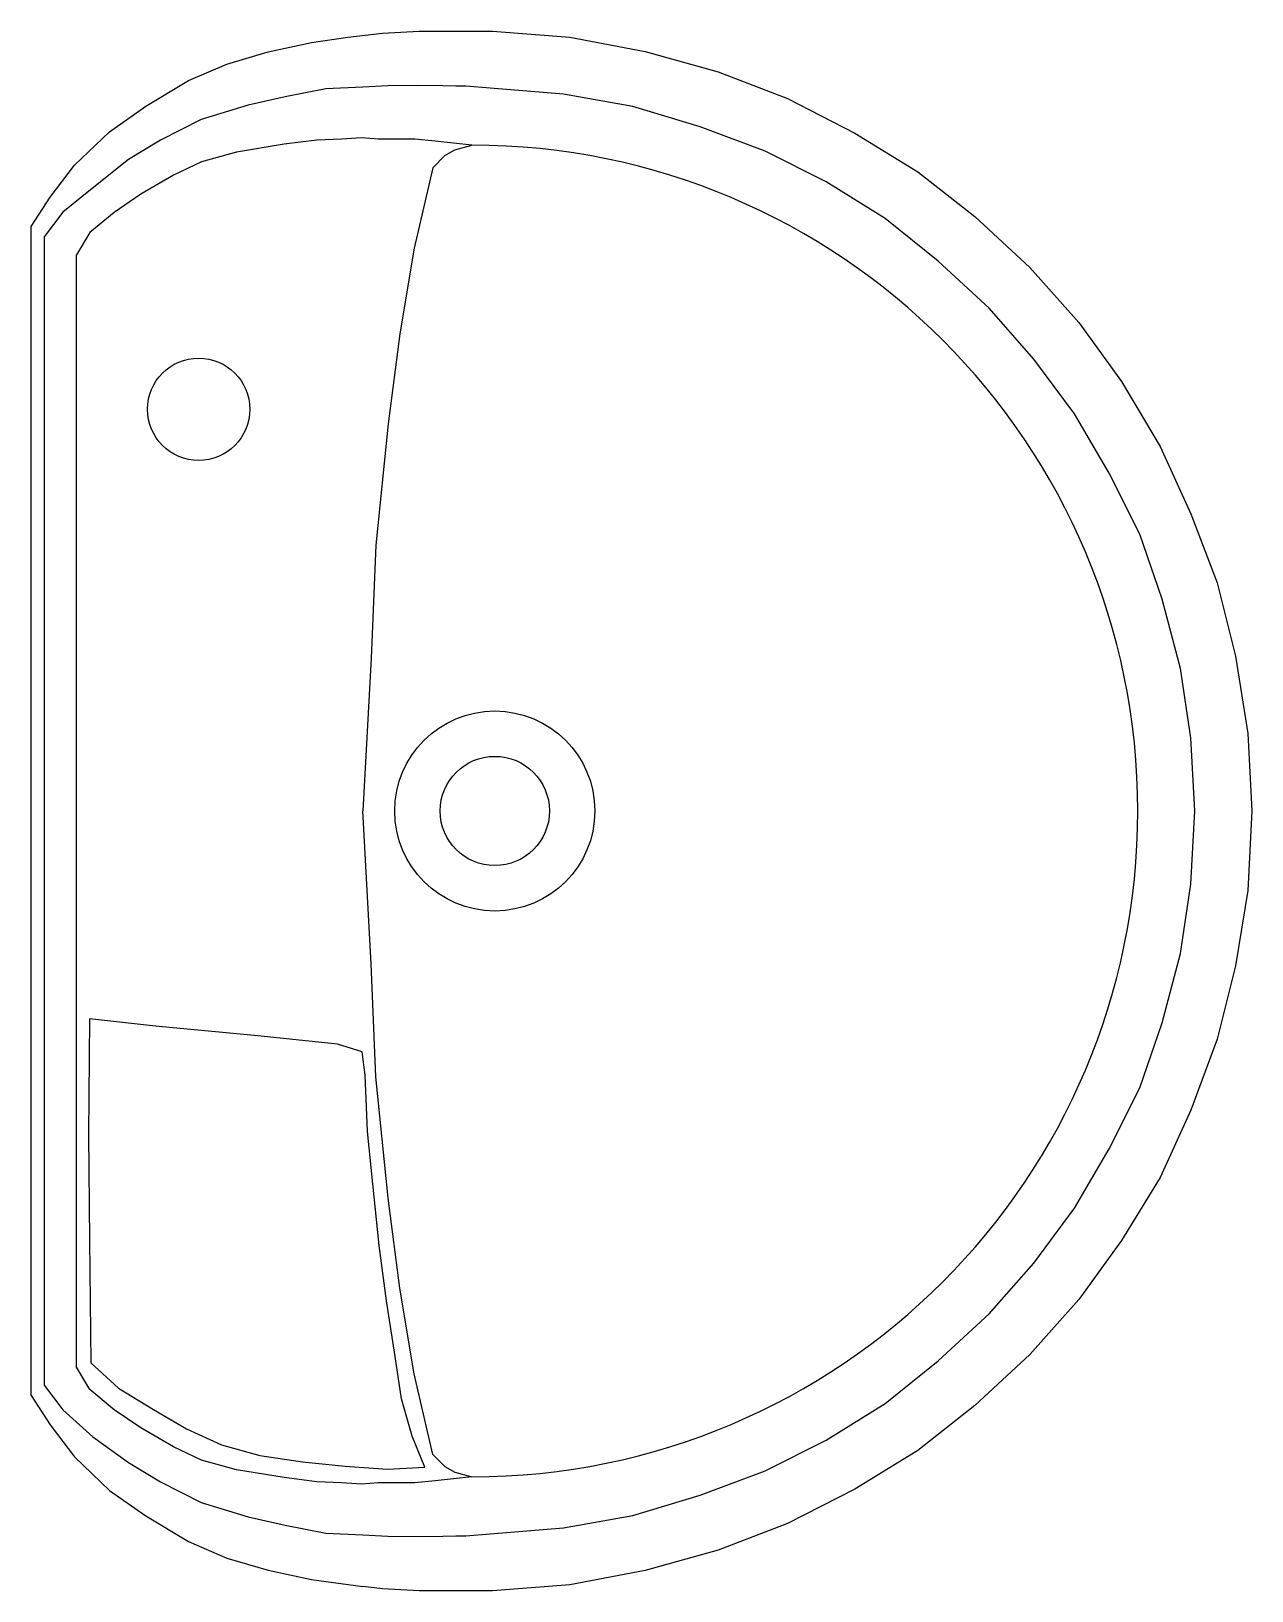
# Model space of a CAD drawing. Header units: millimetres. Extents: x -2918.367 to -2918.007, y 2967.834 to 2968.294.
import ezdxf

# ---------------------------------------------------------------- set-up
doc = ezdxf.new("R2010")
doc.units = ezdxf.units.MM
doc.header["$LTSCALE"] = 10
doc.layers.add('banheiro_louças', color=2, linetype='Continuous')

msp = doc.modelspace()

# ---------------------------------------------------------------- linework, layer by layer
at = {"layer": 'banheiro_louças'}
for p, q in [((-2918.36722, 2967.89116), (-2918.36722, 2968.23586)), ((-2918.35385, 2967.89947), (-2918.35385, 2968.22755))]:
    msp.add_line(p, q, dxfattribs=at)
for points in [[(-2918.27385, 2968.29171), (-2918.26364, 2968.29291), (-2918.25283, 2968.29351), (-2918.24202, 2968.29351), (-2918.23121, 2968.29351), (-2918.23121, 2968.29351), (-2918.2084, 2968.29171), (-2918.18618, 2968.2875), (-2918.16456, 2968.2815), (-2918.14414, 2968.27369), (-2918.12432, 2968.26348), (-2918.10571, 2968.25207), (-2918.08889, 2968.23886), (-2918.07268, 2968.22385), (-2918.05826, 2968.20763), (-2918.04565, 2968.19022), (-2918.03424, 2968.171), (-2918.02524, 2968.15118), (-2918.01743, 2968.13077), (-2918.01202, 2968.10915), (-2918.00842, 2968.08633), (-2918.00722, 2968.06351)], [(-2918.36722, 2968.23586), (-2918.36158, 2968.24455), (-2918.35444, 2968.254), (-2918.34416, 2968.26387), (-2918.33345, 2968.27144), (-2918.32086, 2968.279), (-2918.30952, 2968.28383), (-2918.29735, 2968.2874), (-2918.28454, 2968.29014), (-2918.27385, 2968.29171)], [(-2918.2488, 2968.25325), (-2918.24525, 2968.25682), (-2918.24228, 2968.25852), (-2918.23722, 2968.25988), (-2918.23722, 2968.25988), (-2918.24262, 2968.26048), (-2918.24803, 2968.26108), (-2918.25403, 2968.26168), (-2918.25944, 2968.26168), (-2918.26484, 2968.26168), (-2918.26979, 2968.26202), (-2918.27574, 2968.26171), (-2918.28294, 2968.26139), (-2918.28294, 2968.26139), (-2918.29265, 2968.26014), (-2918.30663, 2968.25778), (-2918.31698, 2968.25493), (-2918.32526, 2968.25105), (-2918.33492, 2968.24541), (-2918.34275, 2968.24008), (-2918.34995, 2968.23413), (-2918.35385, 2968.22755)], [(-2918.2488, 2968.25325), (-2918.25422, 2968.22953), (-2918.25849, 2968.2042), (-2918.2619, 2968.17774), (-2918.26559, 2968.14189), (-2918.26693, 2968.10855), (-2918.26936, 2968.06351)], [(-2918.00722, 2968.06351), (-2918.00722, 2968.06351), (-2918.00842, 2968.04009), (-2918.01202, 2968.01787), (-2918.01743, 2967.99625), (-2918.02524, 2967.97523), (-2918.03424, 2967.95541), (-2918.04565, 2967.9368), (-2918.05826, 2967.91938), (-2918.07268, 2967.90317), (-2918.08889, 2967.88816), (-2918.10571, 2967.87494), (-2918.12432, 2967.86353), (-2918.14414, 2967.85333), (-2918.16456, 2967.84552), (-2918.18618, 2967.83951), (-2918.2084, 2967.83531), (-2918.23121, 2967.83351), (-2918.23121, 2967.83351), (-2918.24202, 2967.83351), (-2918.25283, 2967.83351), (-2918.26364, 2967.83411), (-2918.26936, 2967.83478)], [(-2918.2488, 2967.87376), (-2918.25422, 2967.89749), (-2918.25849, 2967.92281), (-2918.2619, 2967.94927), (-2918.26559, 2967.98512), (-2918.26693, 2968.01847), (-2918.26936, 2968.06351)], [(-2918.34998, 2968.00223), (-2918.35029, 2967.96799), (-2918.34998, 2967.93689), (-2918.34966, 2967.90077), (-2918.3415, 2967.89323), (-2918.33115, 2967.88695), (-2918.33115, 2967.88695), (-2918.32142, 2967.8813), (-2918.31106, 2967.87658), (-2918.29976, 2967.87344), (-2918.28721, 2967.87156), (-2918.27466, 2967.8703), (-2918.2621, 2967.86936), (-2918.25112, 2967.86999), (-2918.25488, 2967.8791), (-2918.25488, 2967.8791), (-2918.25802, 2967.89009), (-2918.2599, 2967.90265), (-2918.26242, 2967.91899), (-2918.26461, 2967.93532), (-2918.2665, 2967.95354), (-2918.26806, 2967.96893), (-2918.26869, 2967.98558), (-2918.26963, 2967.99249), (-2918.26963, 2967.99249), (-2918.27685, 2967.99469), (-2918.30039, 2967.9972), (-2918.33052, 2968.00003), (-2918.34998, 2968.00223)], [(-2918.2488, 2967.87376), (-2918.24525, 2967.87019), (-2918.24228, 2967.86849), (-2918.23722, 2967.86714), (-2918.23722, 2967.86714), (-2918.24262, 2967.86654), (-2918.24803, 2967.86594), (-2918.25403, 2967.86534), (-2918.25944, 2967.86534), (-2918.26484, 2967.86534), (-2918.26979, 2967.865), (-2918.27574, 2967.86531), (-2918.28294, 2967.86562), (-2918.28294, 2967.86562), (-2918.29265, 2967.86688), (-2918.30663, 2967.86923), (-2918.31698, 2967.87208), (-2918.32526, 2967.87597), (-2918.33492, 2967.88161), (-2918.34275, 2967.88693), (-2918.34995, 2967.89289), (-2918.35385, 2967.89947)], [(-2918.36722, 2967.89116), (-2918.36158, 2967.88247), (-2918.35444, 2967.87302), (-2918.34416, 2967.86314), (-2918.33345, 2967.85558), (-2918.32086, 2967.84802), (-2918.30952, 2967.84318), (-2918.29735, 2967.83961), (-2918.28454, 2967.83688), (-2918.26936, 2967.83478)]]:
    msp.add_lwpolyline(points, dxfattribs=at)
at = {"layer": 'banheiro_louças', "color": 1}
msp.add_lwpolyline([(-2918.24202, 2967.84972), (-2918.23902, 2967.84972), (-2918.23182, 2967.85032), (-2918.23182, 2967.85032), (-2918.2102, 2967.85212), (-2918.18978, 2967.85573), (-2918.16996, 2967.86173), (-2918.15074, 2967.86894), (-2918.13273, 2967.87795), (-2918.11531, 2967.88876), (-2918.0997, 2967.90137), (-2918.08469, 2967.91518), (-2918.07148, 2967.93019), (-2918.05947, 2967.94641), (-2918.04926, 2967.96382), (-2918.04025, 2967.98184), (-2918.03364, 2968.00105), (-2918.02824, 2968.02147), (-2918.02524, 2968.04189), (-2918.02403, 2968.06351), (-2918.02403, 2968.06351), (-2918.02524, 2968.08513), (-2918.02824, 2968.10554), (-2918.03364, 2968.12596), (-2918.04025, 2968.14518), (-2918.04926, 2968.16319), (-2918.05947, 2968.18061), (-2918.07148, 2968.19682), (-2918.08469, 2968.21184), (-2918.0997, 2968.22565), (-2918.11531, 2968.23826), (-2918.13273, 2968.24907), (-2918.15074, 2968.25808), (-2918.16996, 2968.26528), (-2918.18978, 2968.27129), (-2918.2102, 2968.27489), (-2918.23182, 2968.27669), (-2918.23182, 2968.27669), (-2918.23902, 2968.27729), (-2918.24202, 2968.27733), (-2918.24586, 2968.27738), (-2918.25339, 2968.27752), (-2918.26199, 2968.27738), (-2918.26938, 2968.27702), (-2918.28035, 2968.27648), (-2918.29231, 2968.27417), (-2918.30323, 2968.27165), (-2918.30323, 2968.27165), (-2918.31708, 2968.26745), (-2918.32905, 2968.26135), (-2918.33849, 2968.25568), (-2918.3492, 2968.24707), (-2918.35786, 2968.24017), (-2918.36339, 2968.23287), (-2918.36339, 2967.89414), (-2918.35786, 2967.88684), (-2918.34904, 2967.87895), (-2918.33849, 2967.87134), (-2918.32905, 2967.86566), (-2918.31708, 2967.85957), (-2918.30323, 2967.85537), (-2918.30323, 2967.85537), (-2918.29231, 2967.85285), (-2918.28035, 2967.85054), (-2918.26938, 2967.85), (-2918.26199, 2967.84963), (-2918.25339, 2967.8495), (-2918.24586, 2967.84963), (-2918.24202, 2967.84968)], dxfattribs=at)
at = {"layer": 'banheiro_louças'}
msp.add_circle((-2918.31783, 2968.182), 0.01509, dxfattribs=at)
at = {"layer": 'banheiro_louças', "color": 1}
for radius in [0.0295, 0.01611]:
    msp.add_circle((-2918.23048, 2968.06351), radius, dxfattribs=at)
at = {"layer": 'banheiro_louças'}
msp.add_arc((-2918.23722, 2968.06351), 0.19637, 270, 90, dxfattribs=at)

doc.saveas('drawing.dxf')
